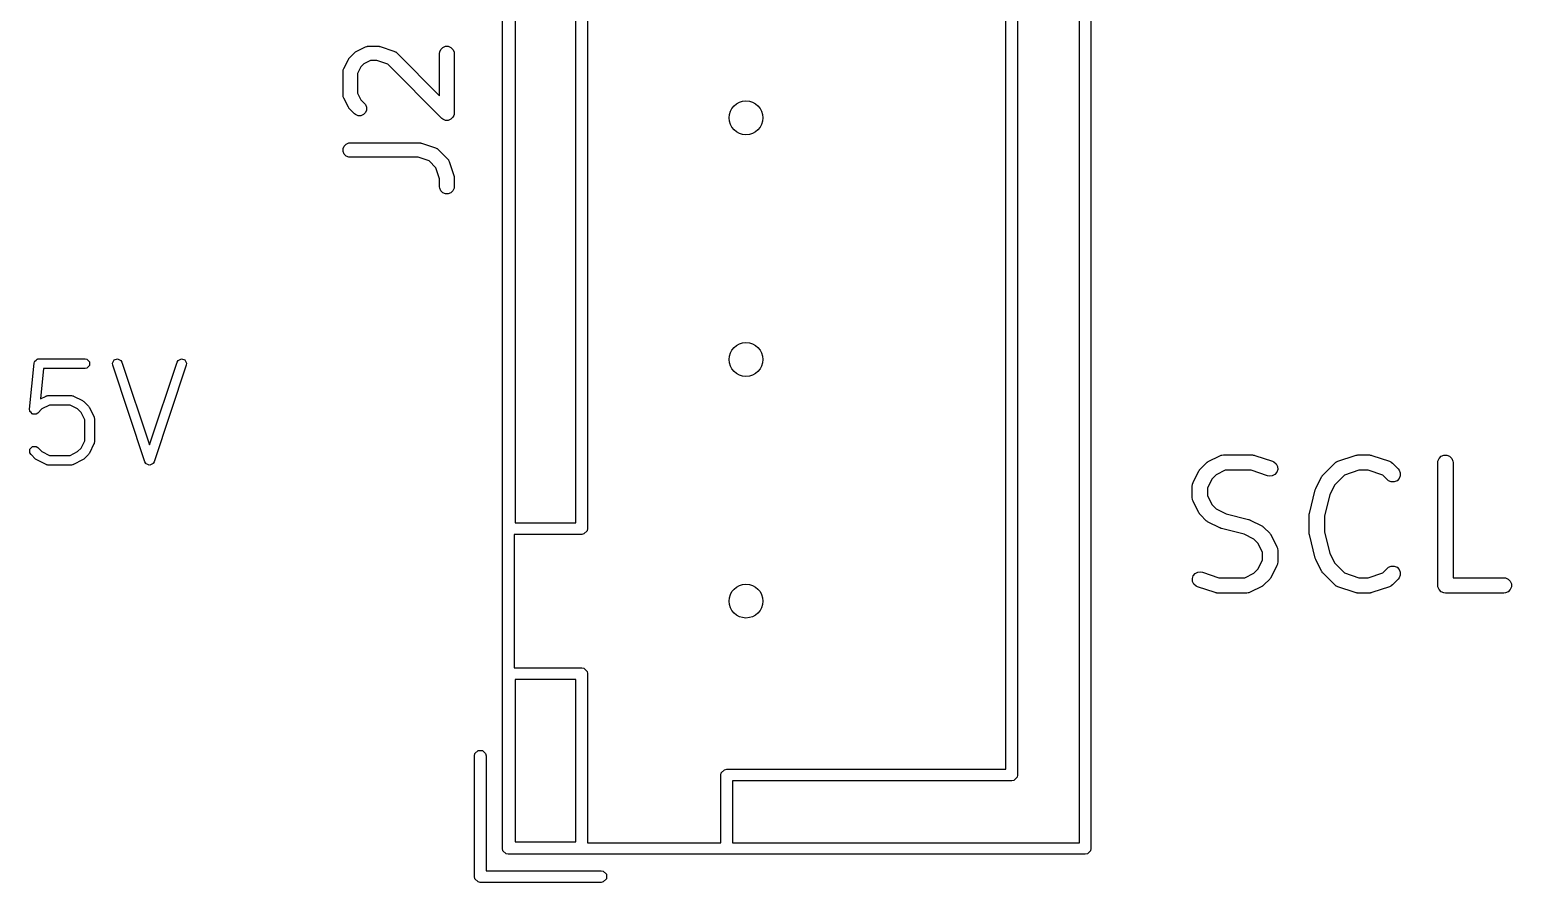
# Model space of a CAD drawing. Header units: inches. Extents: x 0.4 to 11.3, y -7.9 to -0.4.
# Drawn here: x 1.916 to 2.52, y -3.041 to -2.693 of the extents above; entities that cross this region are included whole.
import ezdxf

# ---------------------------------------------------------------- set-up
doc = ezdxf.new("R2010")
doc.units = ezdxf.units.IN
doc.header["$MEASUREMENT"] = 0
doc.layers.add('F.Silkscreen', color=41, linetype='CONTINUOUS', true_color=0xf2eda1)

msp = doc.modelspace()

# ---------------------------------------------------------------- linework, layer by layer
at = {"layer": 'F.Silkscreen', "linetype": 'CONTINUOUS'}
for p, q in [((2.10866, -3.02677), (2.10866, -2.4315)), ((2.34843, -2.4315), (2.34843, -3.02677)), ((2.3437, -3.02441), (2.3437, -2.43386)), ((2.3185, -2.46142), (2.3185, -2.72913)), ((2.31378, -2.72913), (2.31378, -2.46378)), ((2.11378, -2.56417), (2.11378, -2.89409)), ((2.13858, -2.89409), (2.13858, -2.56417)), ((2.14331, -2.56181), (2.14331, -2.89646)), ((2.04625, -2.70478), (2.04643, -2.70455)), ((2.04643, -2.70455), (2.04831, -2.70267)), ((2.04831, -2.70267), (2.04853, -2.70249)), ((2.04853, -2.70249), (2.04859, -2.70243)), ((2.04859, -2.70243), (2.04867, -2.70237)), ((2.04867, -2.70237), (2.04876, -2.70231)), ((2.04876, -2.70231), (2.04883, -2.70228)), ((2.04883, -2.70228), (2.04908, -2.70212)), ((2.04908, -2.70212), (2.05282, -2.70025)), ((2.05282, -2.70025), (2.05337, -2.70004)), ((2.05337, -2.70004), (2.05347, -2.70003)), ((2.05347, -2.70003), (2.05357, -2.69999)), ((2.05357, -2.69999), (2.05415, -2.69993)), ((2.05415, -2.69993), (2.05789, -2.69993)), ((2.05789, -2.69993), (2.05819, -2.69996)), ((2.05819, -2.69996), (2.05826, -2.69996)), ((2.05826, -2.69996), (2.05837, -2.69998)), ((2.05837, -2.69998), (2.05847, -2.69999)), ((2.05847, -2.69999), (2.05854, -2.70002)), ((2.05854, -2.70002), (2.05883, -2.70009)), ((2.05883, -2.70009), (2.06445, -2.70196)), ((2.06445, -2.70196), (2.06498, -2.7022)), ((2.06498, -2.7022), (2.06506, -2.70227)), ((2.06506, -2.70227), (2.06516, -2.70231)), ((2.06516, -2.70231), (2.06561, -2.70267)), ((2.06561, -2.70267), (2.08306, -2.72013)), ((2.08306, -2.70289), (2.08312, -2.70231)), ((2.08306, -2.72013), (2.08306, -2.70289)), ((2.08312, -2.70231), (2.08356, -2.70125)), ((2.08356, -2.70125), (2.08438, -2.70043)), ((2.08438, -2.70043), (2.08544, -2.69999)), ((2.08544, -2.69999), (2.08659, -2.69999)), ((2.08659, -2.69999), (2.08766, -2.70043)), ((2.08766, -2.70043), (2.08847, -2.70125)), ((2.08847, -2.70125), (2.08891, -2.70231)), ((2.08891, -2.70231), (2.08897, -2.70289)), ((2.08897, -2.70289), (2.08897, -2.72726)), ((2.04369, -2.71039), (2.04375, -2.70981)), ((2.04369, -2.71976), (2.04369, -2.71039)), ((2.04375, -2.70981), (2.04379, -2.70971)), ((2.04379, -2.70971), (2.0438, -2.70961)), ((2.0438, -2.70961), (2.04401, -2.70907)), ((2.04401, -2.70907), (2.04588, -2.70532)), ((2.04588, -2.70532), (2.04604, -2.70507)), ((2.04604, -2.70507), (2.04607, -2.705)), ((2.04607, -2.705), (2.04613, -2.70492)), ((2.04613, -2.70492), (2.04619, -2.70483)), ((2.04619, -2.70483), (2.04625, -2.70478)), ((2.05095, -2.70839), (2.0496, -2.71108)), ((2.05215, -2.70719), (2.05095, -2.70839)), ((2.05484, -2.70584), (2.05215, -2.70719)), ((2.05742, -2.70584), (2.05484, -2.70584)), ((2.06192, -2.70734), (2.05742, -2.70584)), ((2.08393, -2.72935), (2.06192, -2.70734)), ((2.0496, -2.71108), (2.0496, -2.71906)), ((2.04375, -2.72034), (2.04369, -2.71976)), ((2.04379, -2.72043), (2.04375, -2.72034)), ((2.0438, -2.72054), (2.04379, -2.72043)), ((2.04401, -2.72108), (2.0438, -2.72054)), ((2.04588, -2.72483), (2.04401, -2.72108)), ((2.0496, -2.71906), (2.05095, -2.72176)), ((2.05095, -2.72176), (2.05248, -2.7233)), ((2.04604, -2.72508), (2.04588, -2.72483)), ((2.04607, -2.72515), (2.04604, -2.72508)), ((2.04613, -2.72523), (2.04607, -2.72515)), ((2.04619, -2.72532), (2.04613, -2.72523)), ((2.04625, -2.72537), (2.04619, -2.72532)), ((2.04643, -2.7256), (2.04625, -2.72537)), ((2.04831, -2.72747), (2.04643, -2.7256)), ((2.04876, -2.72784), (2.04831, -2.72747)), ((2.04982, -2.72828), (2.04876, -2.72784)), ((2.05097, -2.72828), (2.04982, -2.72828)), ((2.05204, -2.72784), (2.05097, -2.72828)), ((2.05285, -2.72702), (2.05204, -2.72784)), ((2.05248, -2.7233), (2.05285, -2.72374)), ((2.05285, -2.72374), (2.05329, -2.72481)), ((2.05329, -2.72596), (2.05285, -2.72702)), ((2.05329, -2.72481), (2.05329, -2.72596)), ((2.08878, -2.72815), (2.08847, -2.7289)), ((2.08891, -2.72784), (2.08878, -2.72815)), ((2.08897, -2.72726), (2.08891, -2.72784)), ((2.08438, -2.72971), (2.08393, -2.72935)), ((2.08513, -2.73003), (2.08438, -2.72971)), ((2.08544, -2.73016), (2.08513, -2.73003)), ((2.08659, -2.73016), (2.08544, -2.73016)), ((2.08544, -2.73016), (2.08544, -2.73016)), ((2.08766, -2.72971), (2.08659, -2.73016)), ((2.08847, -2.7289), (2.08766, -2.72971)), ((2.31378, -2.99449), (2.31378, -2.72913)), ((2.3185, -2.72913), (2.3185, -2.99685)), ((2.04375, -2.74168), (2.04419, -2.74062)), ((2.04419, -2.74062), (2.04501, -2.7398)), ((2.04501, -2.7398), (2.04607, -2.73936)), ((2.04607, -2.73936), (2.04665, -2.7393)), ((2.04665, -2.7393), (2.07477, -2.7393)), ((2.07477, -2.7393), (2.07506, -2.73933)), ((2.07506, -2.73933), (2.07514, -2.73933)), ((2.07514, -2.73933), (2.07524, -2.73935)), ((2.07524, -2.73935), (2.07534, -2.73936)), ((2.07534, -2.73936), (2.07542, -2.73939)), ((2.07542, -2.73939), (2.0757, -2.73946)), ((2.0757, -2.73946), (2.08133, -2.74133)), ((2.04375, -2.74283), (2.04375, -2.74168)), ((2.04419, -2.7439), (2.04375, -2.74283)), ((2.04501, -2.74471), (2.04419, -2.7439)), ((2.04607, -2.74515), (2.04501, -2.74471)), ((2.04665, -2.74521), (2.04607, -2.74515)), ((2.07429, -2.74521), (2.04665, -2.74521)), ((2.0788, -2.74671), (2.07429, -2.74521)), ((2.08156, -2.74948), (2.0788, -2.74671)), ((2.08133, -2.74133), (2.08185, -2.74157)), ((2.08185, -2.74157), (2.08193, -2.74164)), ((2.08193, -2.74164), (2.08203, -2.74168)), ((2.08203, -2.74168), (2.08248, -2.74204)), ((2.08248, -2.74204), (2.08623, -2.74579)), ((2.08623, -2.74579), (2.0866, -2.74624)), ((2.0866, -2.74624), (2.08664, -2.74634)), ((2.08664, -2.74634), (2.08671, -2.74642)), ((2.08671, -2.74642), (2.08694, -2.74695)), ((2.08306, -2.75398), (2.08156, -2.74948)), ((2.08694, -2.74695), (2.08882, -2.75257)), ((2.08882, -2.75257), (2.08888, -2.75286)), ((2.08888, -2.75286), (2.08891, -2.75293)), ((2.08306, -2.75726), (2.08306, -2.75398)), ((2.08312, -2.75783), (2.08306, -2.75726)), ((2.08356, -2.7589), (2.08312, -2.75783)), ((2.08438, -2.75971), (2.08356, -2.7589)), ((2.08847, -2.7589), (2.08766, -2.75971)), ((2.08891, -2.75783), (2.08847, -2.7589)), ((2.08891, -2.75293), (2.08892, -2.75303)), ((2.08897, -2.75726), (2.08891, -2.75783)), ((2.08892, -2.75303), (2.08895, -2.75314)), ((2.08895, -2.75314), (2.08894, -2.75321)), ((2.08894, -2.75321), (2.08897, -2.75351)), ((2.08897, -2.75351), (2.08897, -2.75726)), ((2.08544, -2.76015), (2.08438, -2.75971)), ((2.08659, -2.76015), (2.08544, -2.76015)), ((2.08766, -2.75971), (2.08659, -2.76015)), ((1.916, -2.84778), (1.91788, -2.82903)), ((1.91788, -2.82903), (1.91802, -2.82857)), ((1.91802, -2.82848), (1.91806, -2.82843)), ((1.91802, -2.82857), (1.91802, -2.82848)), ((1.91806, -2.82843), (1.9181, -2.8283)), ((1.9181, -2.8283), (1.91862, -2.82788)), ((1.91862, -2.82788), (1.91908, -2.82741)), ((1.91908, -2.82741), (1.91922, -2.82738)), ((1.91922, -2.82738), (1.91927, -2.82734)), ((1.91927, -2.82734), (1.91937, -2.82735)), ((1.91937, -2.82735), (1.91984, -2.82726)), ((1.91984, -2.82726), (1.93859, -2.82726)), ((1.92162, -2.8312), (1.92038, -2.84363)), ((1.93859, -2.8312), (1.92162, -2.8312)), ((1.93859, -2.82726), (1.93934, -2.82741)), ((1.93934, -2.83105), (1.93859, -2.8312)), ((1.93934, -2.82741), (1.9404, -2.82848)), ((1.9404, -2.82998), (1.93934, -2.83105)), ((1.9404, -2.82848), (1.9404, -2.82998)), ((1.94975, -2.82909), (1.95042, -2.82774)), ((1.94984, -2.82985), (1.94975, -2.82909)), ((1.96296, -2.86922), (1.94984, -2.82985)), ((1.95042, -2.82774), (1.95185, -2.82727)), ((1.95185, -2.82727), (1.9532, -2.82794)), ((1.9532, -2.82794), (1.95358, -2.82861)), ((1.95358, -2.82861), (1.96483, -2.86237)), ((1.96483, -2.86237), (1.97609, -2.82861)), ((1.97982, -2.82985), (1.9667, -2.86922)), ((1.97609, -2.82861), (1.97647, -2.82794)), ((1.97647, -2.82794), (1.97782, -2.82727)), ((1.97782, -2.82727), (1.97925, -2.82774)), ((1.97925, -2.82774), (1.97992, -2.82909)), ((1.97992, -2.82909), (1.97982, -2.82985)), ((1.92038, -2.84363), (1.92271, -2.84247)), ((1.92271, -2.84247), (1.9228, -2.84244)), ((1.9228, -2.84244), (1.92283, -2.84241)), ((1.92283, -2.84241), (1.92314, -2.84235)), ((1.92314, -2.84235), (1.92345, -2.84226)), ((1.92345, -2.84226), (1.92349, -2.84228)), ((1.92349, -2.84228), (1.92359, -2.84226)), ((1.92359, -2.84226), (1.93296, -2.84226)), ((1.93296, -2.84226), (1.93306, -2.84228)), ((1.93306, -2.84228), (1.9331, -2.84226)), ((1.9331, -2.84226), (1.93341, -2.84235)), ((1.93341, -2.84235), (1.93371, -2.84241)), ((1.93371, -2.84241), (1.93375, -2.84244)), ((1.93375, -2.84244), (1.93384, -2.84247)), ((1.93384, -2.84247), (1.93759, -2.84434)), ((1.91608, -2.84855), (1.916, -2.84778)), ((1.91614, -2.84863), (1.91608, -2.84855)), ((1.91614, -2.84873), (1.91614, -2.84863)), ((1.91661, -2.8492), (1.91614, -2.84873)), ((1.91703, -2.84971), (1.91661, -2.8492)), ((1.91936, -2.84937), (1.91872, -2.8498)), ((1.921, -2.84772), (1.91936, -2.84937)), ((1.92405, -2.8462), (1.921, -2.84772)), ((1.9325, -2.8462), (1.92405, -2.8462)), ((1.93554, -2.84772), (1.9325, -2.8462)), ((1.93697, -2.84914), (1.93554, -2.84772)), ((1.93849, -2.85219), (1.93697, -2.84914)), ((1.93759, -2.84434), (1.93784, -2.84453)), ((1.93784, -2.84453), (1.9381, -2.84471)), ((1.9381, -2.84471), (1.93998, -2.84658)), ((1.93998, -2.84658), (1.94015, -2.84685)), ((1.94015, -2.84685), (1.94035, -2.8471)), ((1.94035, -2.8471), (1.94222, -2.85085)), ((1.91714, -2.84972), (1.91703, -2.84971)), ((1.91721, -2.8498), (1.91714, -2.84972)), ((1.91787, -2.8498), (1.91721, -2.8498)), ((1.91853, -2.84986), (1.91787, -2.8498)), ((1.91861, -2.8498), (1.91853, -2.84986)), ((1.91872, -2.8498), (1.91861, -2.8498)), ((1.93849, -2.86064), (1.93849, -2.85219)), ((1.94222, -2.85085), (1.94225, -2.85094)), ((1.94225, -2.85094), (1.94228, -2.85097)), ((1.94228, -2.85097), (1.94234, -2.85128)), ((1.94234, -2.85128), (1.94242, -2.85159)), ((1.94242, -2.85159), (1.94241, -2.85163)), ((1.94241, -2.85163), (1.94243, -2.85173)), ((1.94243, -2.85173), (1.94243, -2.8611)), ((1.93697, -2.86368), (1.93849, -2.86064)), ((1.94234, -2.86154), (1.94228, -2.86185)), ((1.94242, -2.86124), (1.94234, -2.86154)), ((1.94243, -2.8611), (1.94241, -2.8612)), ((1.94241, -2.8612), (1.94242, -2.86124)), ((1.91614, -2.8641), (1.91721, -2.86303)), ((1.91614, -2.8656), (1.91614, -2.8641)), ((1.91657, -2.86624), (1.91614, -2.8656)), ((1.91845, -2.86812), (1.91657, -2.86624)), ((1.91721, -2.86303), (1.91872, -2.86303)), ((1.91872, -2.86303), (1.91936, -2.86346)), ((1.91936, -2.86346), (1.921, -2.86511)), ((1.921, -2.86511), (1.92405, -2.86663)), ((1.92405, -2.86663), (1.9325, -2.86663)), ((1.9325, -2.86663), (1.93554, -2.86511)), ((1.93554, -2.86511), (1.93697, -2.86368)), ((1.93998, -2.86624), (1.9381, -2.86812)), ((1.94015, -2.86598), (1.93998, -2.86624)), ((1.94035, -2.86573), (1.94015, -2.86598)), ((1.94222, -2.86198), (1.94035, -2.86573)), ((1.94225, -2.86189), (1.94222, -2.86198)), ((1.94228, -2.86185), (1.94225, -2.86189)), ((2.3962, -2.86917), (2.40096, -2.86679)), ((2.40096, -2.86679), (2.40154, -2.86657)), ((2.40154, -2.86657), (2.40165, -2.86657)), ((2.40165, -2.86657), (2.40175, -2.86652)), ((2.40175, -2.86652), (2.40236, -2.86646)), ((2.40236, -2.86646), (2.41427, -2.86646)), ((2.41427, -2.86646), (2.41458, -2.86649)), ((2.41458, -2.86649), (2.41466, -2.86649)), ((2.41466, -2.86649), (2.41477, -2.86651)), ((2.41477, -2.86651), (2.41488, -2.86652)), ((2.41488, -2.86652), (2.41495, -2.86655)), ((2.41495, -2.86655), (2.41526, -2.86662)), ((2.41526, -2.86662), (2.4224, -2.869)), ((2.44899, -2.869), (2.45614, -2.86662)), ((2.45614, -2.86662), (2.45644, -2.86655)), ((2.45644, -2.86655), (2.45651, -2.86652)), ((2.45651, -2.86652), (2.45662, -2.86651)), ((2.45662, -2.86651), (2.45673, -2.86649)), ((2.45673, -2.86649), (2.45682, -2.86649)), ((2.45682, -2.86649), (2.45712, -2.86646)), ((2.45712, -2.86646), (2.46189, -2.86646)), ((2.46189, -2.86646), (2.46219, -2.86649)), ((2.46219, -2.86649), (2.46228, -2.86649)), ((2.46228, -2.86649), (2.46239, -2.86651)), ((2.46239, -2.86651), (2.4625, -2.86652)), ((2.4625, -2.86652), (2.46257, -2.86655)), ((2.46257, -2.86655), (2.46287, -2.86662)), ((2.46287, -2.86662), (2.47002, -2.869)), ((2.49024, -2.86785), (2.4911, -2.86699)), ((2.4911, -2.86699), (2.49223, -2.86652)), ((2.49223, -2.86652), (2.49345, -2.86652)), ((2.49345, -2.86652), (2.49457, -2.86699)), ((2.49457, -2.86699), (2.49544, -2.86785)), ((1.91871, -2.86829), (1.91845, -2.86812)), ((1.91896, -2.86849), (1.91871, -2.86829)), ((1.92271, -2.87036), (1.91896, -2.86849)), ((1.9228, -2.87039), (1.92271, -2.87036)), ((1.92283, -2.87042), (1.9228, -2.87039)), ((1.92314, -2.87048), (1.92283, -2.87042)), ((1.92345, -2.87056), (1.92314, -2.87048)), ((1.92349, -2.87055), (1.92345, -2.87056)), ((1.92359, -2.87057), (1.92349, -2.87055)), ((1.93296, -2.87057), (1.92359, -2.87057)), ((1.93306, -2.87055), (1.93296, -2.87057)), ((1.9331, -2.87056), (1.93306, -2.87055)), ((1.93341, -2.87048), (1.9331, -2.87056)), ((1.93371, -2.87042), (1.93341, -2.87048)), ((1.93375, -2.87039), (1.93371, -2.87042)), ((1.93384, -2.87036), (1.93375, -2.87039)), ((1.93759, -2.86849), (1.93384, -2.87036)), ((1.93784, -2.86829), (1.93759, -2.86849)), ((1.9381, -2.86812), (1.93784, -2.86829)), ((1.96335, -2.86989), (1.96296, -2.86922)), ((1.96348, -2.86995), (1.96335, -2.86989)), ((1.96354, -2.87009), (1.96348, -2.86995)), ((1.96413, -2.87028), (1.96354, -2.87009)), ((1.96469, -2.87056), (1.96413, -2.87028)), ((1.96483, -2.87052), (1.96469, -2.87056)), ((1.96497, -2.87056), (1.96483, -2.87052)), ((1.96553, -2.87028), (1.96497, -2.87056)), ((1.96612, -2.87009), (1.96553, -2.87028)), ((1.96619, -2.86995), (1.96612, -2.87009)), ((1.96632, -2.86989), (1.96619, -2.86995)), ((1.9667, -2.86922), (1.96632, -2.86989)), ((2.39004, -2.87771), (2.39242, -2.87295)), ((2.39242, -2.87295), (2.39259, -2.87269)), ((2.39259, -2.87269), (2.39262, -2.87261)), ((2.39262, -2.87261), (2.39269, -2.87253)), ((2.39269, -2.87253), (2.39275, -2.87243)), ((2.39275, -2.87243), (2.39281, -2.87238)), ((2.39281, -2.87238), (2.39301, -2.87214)), ((2.39301, -2.87214), (2.39539, -2.86976)), ((2.39539, -2.86976), (2.39563, -2.86956)), ((2.39563, -2.86956), (2.39568, -2.8695)), ((2.39568, -2.8695), (2.39578, -2.86944)), ((2.39578, -2.86944), (2.39586, -2.86937)), ((2.39586, -2.86937), (2.39594, -2.86934)), ((2.39594, -2.86934), (2.3962, -2.86917)), ((2.4031, -2.87271), (2.39945, -2.87454)), ((2.41376, -2.87271), (2.4031, -2.87271)), ((2.42042, -2.87493), (2.41376, -2.87271)), ((2.4224, -2.869), (2.42296, -2.86925)), ((2.42296, -2.86925), (2.42388, -2.87005)), ((2.42412, -2.87352), (2.42333, -2.87444)), ((2.42388, -2.87005), (2.42442, -2.87114)), ((2.42451, -2.87236), (2.42412, -2.87352)), ((2.42442, -2.87114), (2.42451, -2.87236)), ((2.44301, -2.87452), (2.44777, -2.86976)), ((2.44777, -2.86976), (2.44825, -2.86937)), ((2.44825, -2.86937), (2.44835, -2.86933)), ((2.44835, -2.86933), (2.44843, -2.86925)), ((2.44843, -2.86925), (2.44899, -2.869)), ((2.45763, -2.87271), (2.45167, -2.8747)), ((2.46138, -2.87271), (2.45763, -2.87271)), ((2.46734, -2.8747), (2.46138, -2.87271)), ((2.47002, -2.869), (2.47058, -2.86925)), ((2.47058, -2.86925), (2.47066, -2.86933)), ((2.47066, -2.86933), (2.47077, -2.86937)), ((2.47077, -2.86937), (2.47124, -2.86976)), ((2.47124, -2.86976), (2.47362, -2.87214)), ((2.47362, -2.87214), (2.47401, -2.87261)), ((2.47401, -2.87261), (2.47447, -2.87374)), ((2.48971, -2.86959), (2.48977, -2.86898)), ((2.48971, -2.91959), (2.48971, -2.86959)), ((2.48977, -2.86898), (2.49024, -2.86785)), ((2.49544, -2.86785), (2.4959, -2.86898)), ((2.4959, -2.86898), (2.49596, -2.86959)), ((2.49596, -2.86959), (2.49596, -2.91646)), ((2.38971, -2.87911), (2.38977, -2.8785)), ((2.38971, -2.88387), (2.38971, -2.87911)), ((2.38977, -2.8785), (2.38982, -2.8784)), ((2.38982, -2.87829), (2.39004, -2.87771)), ((2.38982, -2.8784), (2.38982, -2.87829)), ((2.39779, -2.8762), (2.39596, -2.87985)), ((2.39945, -2.87454), (2.39779, -2.8762)), ((2.42102, -2.87507), (2.42042, -2.87493)), ((2.42224, -2.87498), (2.42102, -2.87507)), ((2.42333, -2.87444), (2.42224, -2.87498)), ((2.44004, -2.88009), (2.44242, -2.87533)), ((2.44242, -2.87533), (2.44259, -2.87507)), ((2.44259, -2.87507), (2.44262, -2.87499)), ((2.44262, -2.87499), (2.44269, -2.87491)), ((2.44269, -2.87491), (2.44275, -2.87481)), ((2.44275, -2.87481), (2.44281, -2.87476)), ((2.44281, -2.87476), (2.44301, -2.87452)), ((2.44779, -2.87858), (2.44579, -2.88258)), ((2.45167, -2.8747), (2.44779, -2.87858)), ((2.4692, -2.87656), (2.46734, -2.8747)), ((2.46967, -2.87695), (2.4692, -2.87656)), ((2.4708, -2.87741), (2.46967, -2.87695)), ((2.47202, -2.87741), (2.4708, -2.87741)), ((2.47315, -2.87695), (2.47202, -2.87741)), ((2.47401, -2.87609), (2.47315, -2.87695)), ((2.47447, -2.87496), (2.47401, -2.87609)), ((2.47447, -2.87374), (2.47447, -2.87496)), ((2.38977, -2.88448), (2.38971, -2.88387)), ((2.38982, -2.88459), (2.38977, -2.88448)), ((2.38982, -2.8847), (2.38982, -2.88459)), ((2.39004, -2.88527), (2.38982, -2.8847)), ((2.39242, -2.89003), (2.39004, -2.88527)), ((2.39596, -2.87985), (2.39596, -2.88314)), ((2.39596, -2.88314), (2.39779, -2.88678)), ((2.43743, -2.89026), (2.43981, -2.88073)), ((2.43981, -2.88073), (2.43982, -2.88069)), ((2.43982, -2.88067), (2.43992, -2.88041)), ((2.43982, -2.88069), (2.43982, -2.88067)), ((2.43992, -2.88041), (2.44001, -2.88016)), ((2.44001, -2.88016), (2.44003, -2.88014)), ((2.44003, -2.88014), (2.44004, -2.88009)), ((2.44579, -2.88258), (2.44358, -2.8914)), ((2.39259, -2.8903), (2.39242, -2.89003)), ((2.39262, -2.89037), (2.39259, -2.8903)), ((2.39269, -2.89046), (2.39262, -2.89037)), ((2.39275, -2.89055), (2.39269, -2.89046)), ((2.39281, -2.89061), (2.39275, -2.89055)), ((2.39301, -2.89084), (2.39281, -2.89061)), ((2.39539, -2.89323), (2.39301, -2.89084)), ((2.39779, -2.88678), (2.39945, -2.88845)), ((2.39945, -2.88845), (2.40345, -2.89045)), ((2.40345, -2.89045), (2.41264, -2.89275)), ((2.43733, -2.89102), (2.43734, -2.89091)), ((2.43733, -2.89816), (2.43733, -2.89102)), ((2.43734, -2.89086), (2.43737, -2.89064)), ((2.43734, -2.89091), (2.43734, -2.89086)), ((2.43737, -2.89064), (2.43739, -2.89041)), ((2.43739, -2.89041), (2.43741, -2.89036)), ((2.43741, -2.89036), (2.43743, -2.89026)), ((2.44358, -2.8914), (2.44358, -2.89777)), ((2.11378, -2.89409), (2.13858, -2.89409)), ((2.14313, -2.89736), (2.14185, -2.89864)), ((2.14331, -2.89646), (2.14313, -2.89736)), ((2.39563, -2.89342), (2.39539, -2.89323)), ((2.39568, -2.89348), (2.39563, -2.89342)), ((2.39578, -2.89354), (2.39568, -2.89348)), ((2.39586, -2.89361), (2.39578, -2.89354)), ((2.39594, -2.89365), (2.39586, -2.89361)), ((2.3962, -2.89381), (2.39594, -2.89365)), ((2.40096, -2.89619), (2.3962, -2.89381)), ((2.40101, -2.89621), (2.40096, -2.89619)), ((2.40103, -2.89622), (2.40101, -2.89621)), ((2.40128, -2.89631), (2.40103, -2.89622)), ((2.40154, -2.89641), (2.40128, -2.89631)), ((2.40156, -2.89641), (2.40154, -2.89641)), ((2.4016, -2.89643), (2.40156, -2.89641)), ((2.4108, -2.89873), (2.4016, -2.89643)), ((2.41264, -2.89275), (2.41269, -2.89276)), ((2.41269, -2.89276), (2.41271, -2.89276)), ((2.41271, -2.89276), (2.41296, -2.89286)), ((2.41296, -2.89286), (2.41322, -2.89295)), ((2.41322, -2.89295), (2.41324, -2.89297)), ((2.41324, -2.89297), (2.41328, -2.89298)), ((2.41328, -2.89298), (2.41805, -2.89536)), ((2.41805, -2.89536), (2.41831, -2.89553)), ((2.41831, -2.89553), (2.41838, -2.89556)), ((2.41838, -2.89556), (2.41847, -2.89563)), ((2.41847, -2.89563), (2.41856, -2.89569)), ((2.41856, -2.89569), (2.41862, -2.89575)), ((2.41862, -2.89575), (2.41886, -2.89595)), ((2.41886, -2.89595), (2.42124, -2.89833)), ((2.44358, -2.89777), (2.44579, -2.90659)), ((2.14094, -2.89882), (2.11339, -2.89882)), ((2.11339, -2.89882), (2.11339, -2.95315)), ((2.14185, -2.89864), (2.14094, -2.89882)), ((2.4148, -2.90073), (2.4108, -2.89873)), ((2.41646, -2.90239), (2.4148, -2.90073)), ((2.41828, -2.90604), (2.41646, -2.90239)), ((2.42124, -2.89833), (2.42144, -2.89857)), ((2.42144, -2.89857), (2.4215, -2.89862)), ((2.4215, -2.89862), (2.42156, -2.89872)), ((2.42156, -2.89872), (2.42163, -2.8988)), ((2.42163, -2.8988), (2.42166, -2.89888)), ((2.42166, -2.89888), (2.42182, -2.89914)), ((2.42182, -2.89914), (2.4242, -2.9039)), ((2.43734, -2.89827), (2.43733, -2.89816)), ((2.43734, -2.89831), (2.43734, -2.89827)), ((2.43737, -2.89854), (2.43734, -2.89831)), ((2.43739, -2.89877), (2.43737, -2.89854)), ((2.43741, -2.89881), (2.43739, -2.89877)), ((2.43743, -2.89892), (2.43741, -2.89881)), ((2.43981, -2.90844), (2.43743, -2.89892)), ((2.41646, -2.91297), (2.41828, -2.90933)), ((2.41828, -2.90933), (2.41828, -2.90604)), ((2.4242, -2.9039), (2.42442, -2.90448)), ((2.42442, -2.90448), (2.42443, -2.90459)), ((2.42443, -2.90459), (2.42447, -2.90469)), ((2.42447, -2.90469), (2.42453, -2.9053)), ((2.42453, -2.9053), (2.42453, -2.91006)), ((2.43982, -2.90849), (2.43981, -2.90844)), ((2.43982, -2.90851), (2.43982, -2.90849)), ((2.43992, -2.90876), (2.43982, -2.90851)), ((2.44001, -2.90902), (2.43992, -2.90876)), ((2.44003, -2.90904), (2.44001, -2.90902)), ((2.44004, -2.90908), (2.44003, -2.90904)), ((2.44242, -2.91384), (2.44004, -2.90908)), ((2.44579, -2.90659), (2.44779, -2.91059)), ((2.38974, -2.91682), (2.39012, -2.91566)), ((2.39012, -2.91566), (2.39092, -2.91474)), ((2.39092, -2.91474), (2.39201, -2.91419)), ((2.39201, -2.91419), (2.39323, -2.91411)), ((2.39323, -2.91411), (2.39383, -2.91424)), ((2.39383, -2.91424), (2.40049, -2.91646)), ((2.41115, -2.91646), (2.4148, -2.91464)), ((2.4148, -2.91464), (2.41646, -2.91297)), ((2.4242, -2.91146), (2.42182, -2.91622)), ((2.42442, -2.91089), (2.4242, -2.91146)), ((2.42443, -2.91078), (2.42442, -2.91089)), ((2.42447, -2.91067), (2.42443, -2.91078)), ((2.42453, -2.91006), (2.42447, -2.91067)), ((2.44259, -2.9141), (2.44242, -2.91384)), ((2.44262, -2.91418), (2.44259, -2.9141)), ((2.44269, -2.91427), (2.44262, -2.91418)), ((2.44275, -2.91436), (2.44269, -2.91427)), ((2.44281, -2.91441), (2.44275, -2.91436)), ((2.44301, -2.91465), (2.44281, -2.91441)), ((2.44777, -2.91942), (2.44301, -2.91465)), ((2.44779, -2.91059), (2.45167, -2.91448)), ((2.45167, -2.91448), (2.45763, -2.91646)), ((2.46138, -2.91646), (2.46734, -2.91448)), ((2.46734, -2.91448), (2.4692, -2.91262)), ((2.4692, -2.91262), (2.46967, -2.91223)), ((2.46967, -2.91223), (2.4708, -2.91176)), ((2.4708, -2.91176), (2.47202, -2.91176)), ((2.47202, -2.91176), (2.47315, -2.91223)), ((2.47315, -2.91223), (2.47401, -2.91309)), ((2.47401, -2.91309), (2.47447, -2.91422)), ((2.47447, -2.91544), (2.47401, -2.91656)), ((2.47447, -2.91422), (2.47447, -2.91544)), ((2.38982, -2.91803), (2.38974, -2.91682)), ((2.39037, -2.91912), (2.38982, -2.91803)), ((2.39129, -2.91992), (2.39037, -2.91912)), ((2.39185, -2.92017), (2.39129, -2.91992)), ((2.39899, -2.92255), (2.39185, -2.92017)), ((2.40049, -2.91646), (2.41115, -2.91646)), ((2.41805, -2.92), (2.41328, -2.92238)), ((2.41831, -2.91984), (2.41805, -2.92)), ((2.41838, -2.91981), (2.41831, -2.91984)), ((2.41847, -2.91973), (2.41838, -2.91981)), ((2.41856, -2.91968), (2.41847, -2.91973)), ((2.41862, -2.91961), (2.41856, -2.91968)), ((2.41886, -2.91942), (2.41862, -2.91961)), ((2.42124, -2.91704), (2.41886, -2.91942)), ((2.42144, -2.9168), (2.42124, -2.91704)), ((2.4215, -2.91674), (2.42144, -2.9168)), ((2.42156, -2.91665), (2.4215, -2.91674)), ((2.42163, -2.91656), (2.42156, -2.91665)), ((2.42166, -2.91649), (2.42163, -2.91656)), ((2.42182, -2.91622), (2.42166, -2.91649)), ((2.44825, -2.91981), (2.44777, -2.91942)), ((2.44835, -2.91985), (2.44825, -2.91981)), ((2.44843, -2.91992), (2.44835, -2.91985)), ((2.44899, -2.92017), (2.44843, -2.91992)), ((2.45614, -2.92255), (2.44899, -2.92017)), ((2.45763, -2.91646), (2.46138, -2.91646)), ((2.47002, -2.92017), (2.46287, -2.92255)), ((2.47058, -2.91992), (2.47002, -2.92017)), ((2.47066, -2.91985), (2.47058, -2.91992)), ((2.47077, -2.91981), (2.47066, -2.91985)), ((2.47124, -2.91942), (2.47077, -2.91981)), ((2.47362, -2.91704), (2.47124, -2.91942)), ((2.47401, -2.91656), (2.47362, -2.91704)), ((2.48977, -2.9202), (2.48971, -2.91959)), ((2.49024, -2.92132), (2.48977, -2.9202)), ((2.4911, -2.92219), (2.49024, -2.92132)), ((2.49596, -2.91646), (2.51665, -2.91646)), ((2.51665, -2.91646), (2.51726, -2.91652)), ((2.51726, -2.91652), (2.51838, -2.91699)), ((2.51838, -2.91699), (2.51925, -2.91785)), ((2.51925, -2.92132), (2.51838, -2.92219)), ((2.51925, -2.91785), (2.51971, -2.91898)), ((2.51971, -2.9202), (2.51925, -2.92132)), ((2.51971, -2.91898), (2.51971, -2.9202)), ((2.3993, -2.92262), (2.39899, -2.92255)), ((2.39937, -2.92265), (2.3993, -2.92262)), ((2.39948, -2.92266), (2.39937, -2.92265)), ((2.39959, -2.92269), (2.39948, -2.92266)), ((2.39967, -2.92268), (2.39959, -2.92269)), ((2.39998, -2.92271), (2.39967, -2.92268)), ((2.41189, -2.92271), (2.39998, -2.92271)), ((2.4125, -2.92265), (2.41189, -2.92271)), ((2.4126, -2.92261), (2.4125, -2.92265)), ((2.41271, -2.9226), (2.4126, -2.92261)), ((2.41328, -2.92238), (2.41271, -2.9226)), ((2.45644, -2.92262), (2.45614, -2.92255)), ((2.45651, -2.92265), (2.45644, -2.92262)), ((2.45662, -2.92266), (2.45651, -2.92265)), ((2.45673, -2.92269), (2.45662, -2.92266)), ((2.45682, -2.92268), (2.45673, -2.92269)), ((2.45712, -2.92271), (2.45682, -2.92268)), ((2.46189, -2.92271), (2.45712, -2.92271)), ((2.46219, -2.92268), (2.46189, -2.92271)), ((2.46228, -2.92269), (2.46219, -2.92268)), ((2.46239, -2.92266), (2.46228, -2.92269)), ((2.4625, -2.92265), (2.46239, -2.92266)), ((2.46257, -2.92262), (2.4625, -2.92265)), ((2.46287, -2.92255), (2.46257, -2.92262)), ((2.49223, -2.92265), (2.4911, -2.92219)), ((2.49284, -2.92271), (2.49223, -2.92265)), ((2.51665, -2.92271), (2.49284, -2.92271)), ((2.51726, -2.92265), (2.51665, -2.92271)), ((2.51838, -2.92219), (2.51726, -2.92265)), ((2.11339, -2.95315), (2.14094, -2.95315)), ((2.11378, -2.95787), (2.11378, -3.02402)), ((2.13858, -2.95787), (2.11378, -2.95787)), ((2.13858, -3.02402), (2.13858, -2.95787)), ((2.14094, -2.95315), (2.14185, -2.95333)), ((2.14185, -2.95333), (2.14313, -2.95461)), ((2.14313, -2.95461), (2.14331, -2.95551)), ((2.14331, -2.95551), (2.14331, -3.02441)), ((2.09724, -2.98898), (2.09742, -2.98807)), ((2.09742, -2.98807), (2.0987, -2.98679)), ((2.0987, -2.98679), (2.10051, -2.98679)), ((2.10051, -2.98679), (2.10179, -2.98807)), ((2.10179, -2.98807), (2.10197, -2.98898)), ((2.09724, -3.03819), (2.09724, -2.98898)), ((2.10197, -2.98898), (2.10197, -3.03583)), ((2.19764, -2.99685), (2.19782, -2.99595)), ((2.19764, -3.02441), (2.19764, -2.99685)), ((2.19782, -2.99595), (2.1991, -2.99467)), ((2.1991, -2.99467), (2.2, -2.99449)), ((2.2, -2.99449), (2.31378, -2.99449)), ((2.31614, -2.99921), (2.20236, -2.99921)), ((2.20236, -2.99921), (2.20236, -3.02441)), ((2.31705, -2.99903), (2.31614, -2.99921)), ((2.31832, -2.99775), (2.31705, -2.99903)), ((2.3185, -2.99685), (2.31832, -2.99775)), ((2.11378, -3.02402), (2.13858, -3.02402)), ((2.14331, -3.02441), (2.19764, -3.02441)), ((2.20236, -3.02441), (2.3437, -3.02441)), ((2.10884, -3.02768), (2.10866, -3.02677)), ((2.11012, -3.02895), (2.10884, -3.02768)), ((2.11102, -3.02913), (2.11012, -3.02895)), ((2.34606, -3.02913), (2.11102, -3.02913)), ((2.34697, -3.02895), (2.34606, -3.02913)), ((2.34825, -3.02768), (2.34697, -3.02895)), ((2.34843, -3.02677), (2.34825, -3.02768)), ((2.10197, -3.03583), (2.14882, -3.03583)), ((2.14882, -3.03583), (2.14972, -3.03601)), ((2.14972, -3.03601), (2.151, -3.03728)), ((2.09742, -3.03909), (2.09724, -3.03819)), ((2.0987, -3.04037), (2.09742, -3.03909)), ((2.09961, -3.04055), (2.0987, -3.04037)), ((2.14882, -3.04055), (2.09961, -3.04055)), ((2.14972, -3.04037), (2.14882, -3.04055)), ((2.151, -3.03909), (2.14972, -3.04037)), ((2.151, -3.03728), (2.151, -3.03909))]:
    msp.add_line(p, q, dxfattribs=at)
at = {"layer": 'F.Silkscreen'}
for centre in [(2.20787, -2.72913), (2.20787, -2.72913), (2.20787, -2.82756), (2.20787, -2.82756), (2.20787, -2.92598), (2.20787, -2.92598)]:
    msp.add_circle(centre, 0.00689, dxfattribs=at)

doc.saveas('drawing.dxf')
